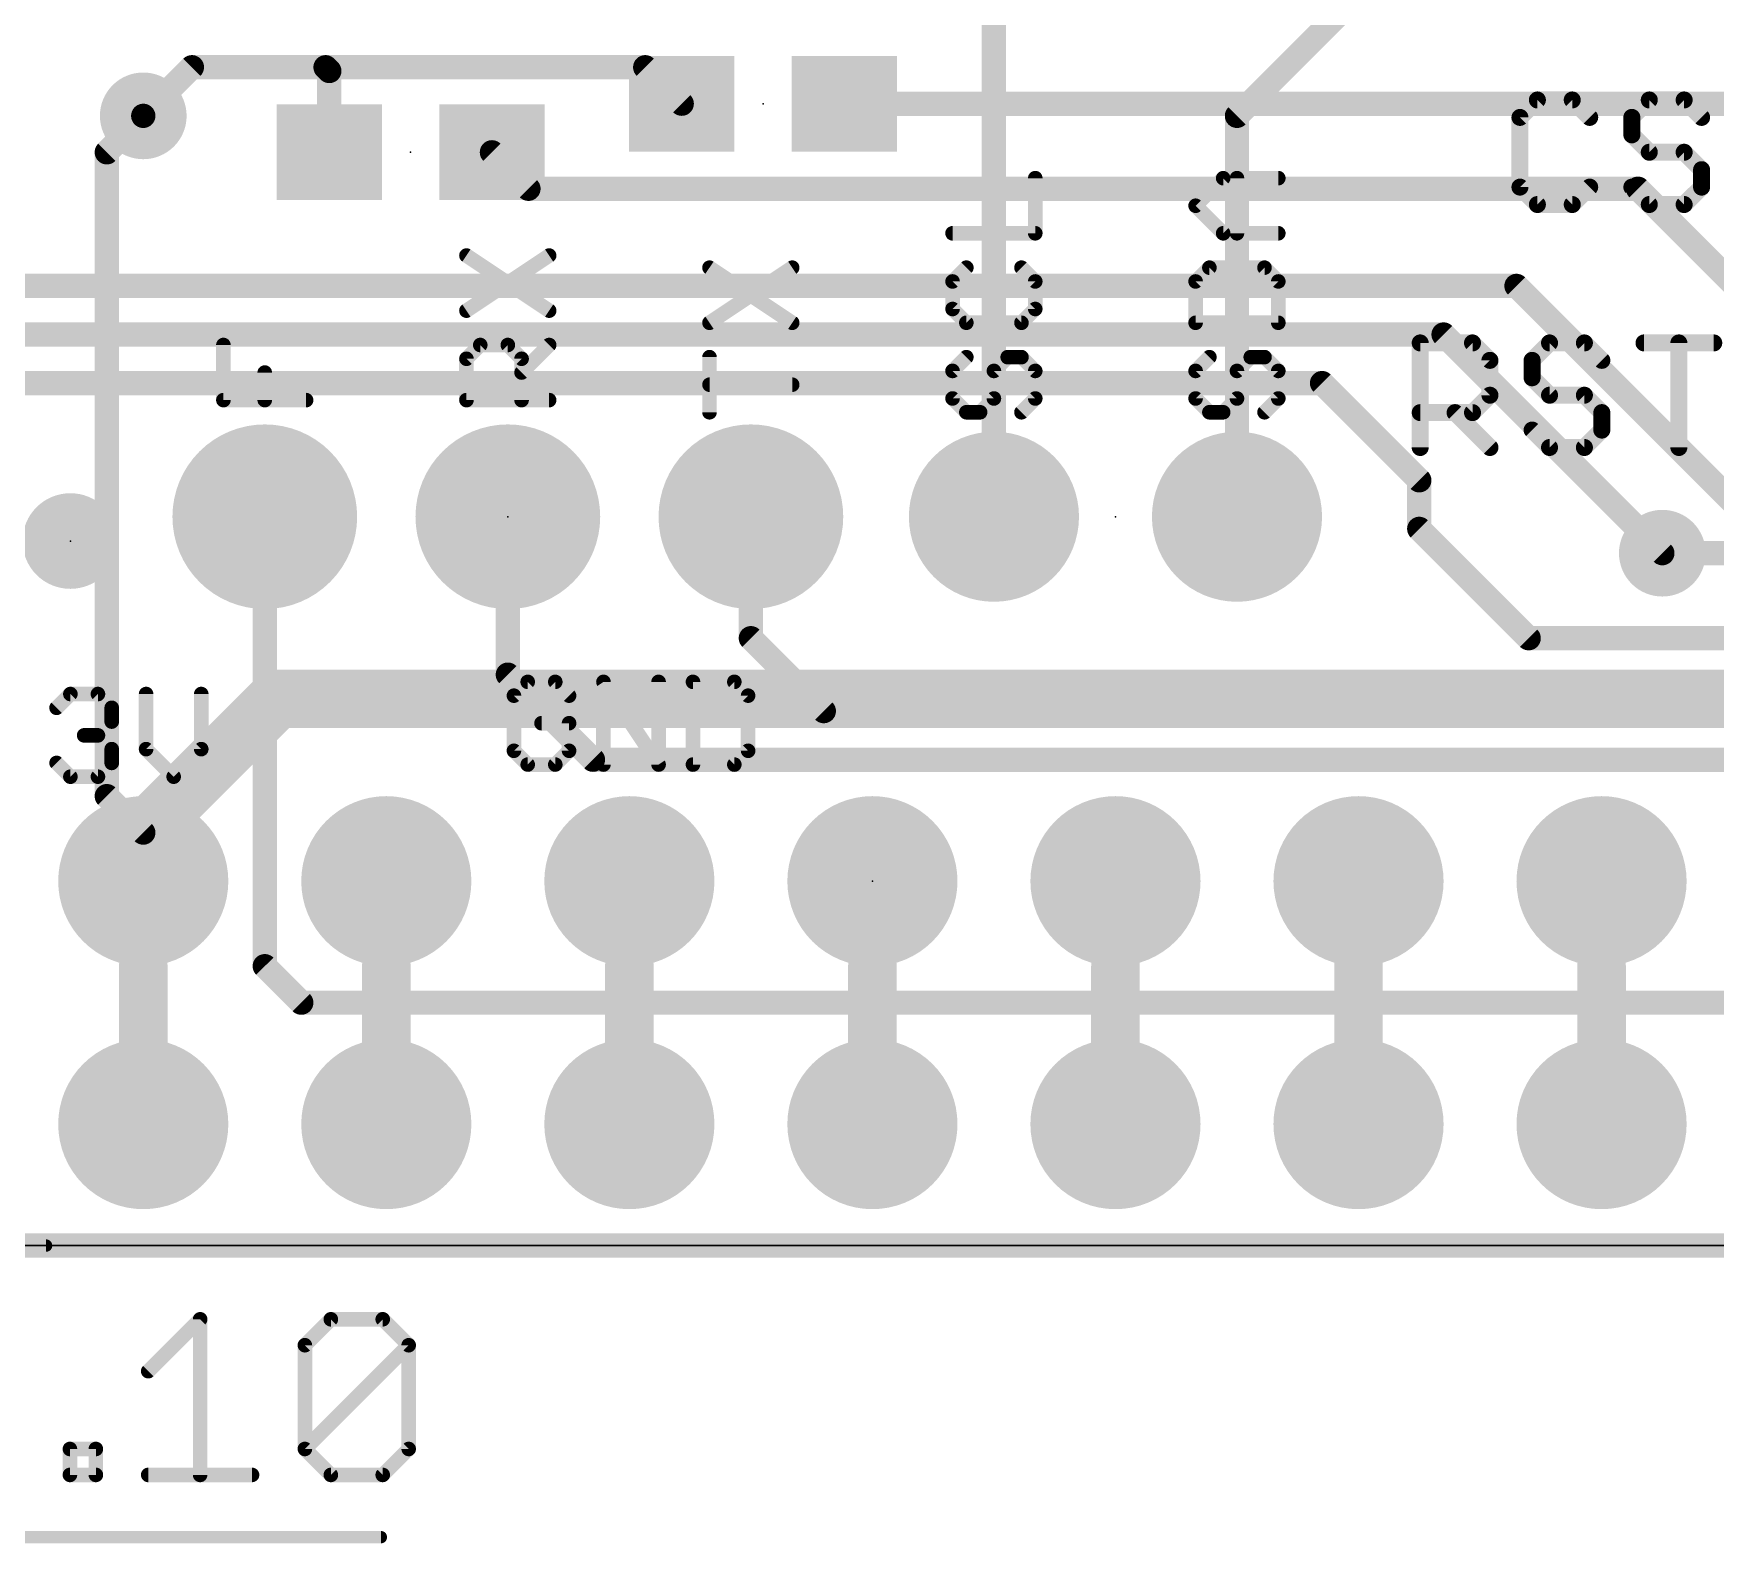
# Model space of a CAD drawing. Extents: x -6.9 to 58.9, y -5.3 to 29.
# Drawn here: x 7.74 to 25.32, y -3.11 to 12.67 of the extents above; entities that cross this region are included whole.
import ezdxf

# ---------------------------------------------------------------- set-up
doc = ezdxf.new("R2010")
doc.units = 0
for name, color, linetype in [('1', 12, 'CONTINUOUS'), ('16', 132, 'CONTINUOUS'), ('17', 110, 'CONTINUOUS'), ('18', 110, 'CONTINUOUS'), ('20', 53, 'CONTINUOUS'), ('21', 40, 'CONTINUOUS'), ('23', 40, 'CONTINUOUS'), ('47', 253, 'CONTINUOUS')]:
    doc.layers.add(name, color=color, linetype=linetype)

# ---------------------------------------------------------------- blocks, each defined once
blk = doc.blocks.new('PIE')
at = {"const_width": 0.5}
blk.add_lwpolyline([(0, -0.25, 1), (0, 0.25, 1), (0, -0.25)], format="xyb", dxfattribs=at)
blk = doc.blocks.new('ROUNDP')
at = {"const_width": 0.5}
blk.add_lwpolyline([(0, -0.25, 1), (0, 0.25, 1), (0, -0.25)], format="xyb", dxfattribs=at)
blk = doc.blocks.new('RECT')
blk.add_solid([(-0.5, -0.5), (0.5, -0.5), (-0.5, 0.5), (0.5, 0.5)])
blk = doc.blocks.new('ROUNDV')
at = {"const_width": 0.5}
blk.add_lwpolyline([(0, -0.25, 1), (0, 0.25, 1), (0, -0.25)], format="xyb", dxfattribs=at)

msp = doc.modelspace()

# ---------------------------------------------------------------- linework, layer by layer
at = {"layer": '1'}
for points, const_width in [([(9.398, 12.319), (8.89, 11.811)], 0.254), ([(10.795, 12.319), (9.398, 12.319)], 0.254), ([(14.136, 12.319), (10.795, 12.319)], 0.254), ([(10.834, 12.28), (10.795, 12.319)], 0.254), ([(10.834, 11.43), (10.834, 12.28)], 0.254), ([(14.517, 11.938), (14.136, 12.319)], 0.254), ([(16.217, 11.938), (26.162, 11.938)], 0.254), ([(12.534, 11.43), (12.915, 11.049)], 0.254), ([(12.915, 11.049), (24.511, 11.049)], 0.254), ([(24.511, 11.049), (26.67, 8.89)], 0.254), ([(6.096, 10.033), (23.241, 10.033)], 0.254), ([(23.241, 10.033), (25.781, 7.493)], 0.254), ([(6.858, 9.525), (22.479, 9.525)], 0.254), ([(22.479, 9.525), (24.765, 7.239)], 0.254), ([(7.366, 9.017), (21.209, 9.017)], 0.254), ([(21.209, 9.017), (22.225, 8.001)], 0.254), ([(22.225, 8.001), (22.225, 7.493)], 0.254), ([(10.16, 7.62), (10.16, 2.921)], 0.254), ([(12.7, 7.62), (12.7, 5.969)], 0.254), ([(15.24, 7.62), (15.24, 6.35)], 0.254), ([(22.225, 7.493), (23.368, 6.35)], 0.254), ([(15.24, 6.35), (16.002, 5.588)], 0.254), ([(23.368, 6.35), (29.031, 6.35)], 0.254), ([(12.7, 5.969), (13.589, 5.08)], 0.254), ([(16.002, 5.588), (38.227, 5.588)], 0.254), ([(13.589, 5.08), (27.305, 5.08)], 0.254), ([(8.89, 1.27), (8.89, 3.81)], 0.3048), ([(10.16, 2.921), (10.541, 2.54)], 0.254), ([(10.541, 2.54), (27.94, 2.54)], 0.254), ([(0, 0), (50.8, 0)], 0.254)]:
    msp.add_lwpolyline(points, dxfattribs=dict(at, const_width=const_width))
for points, const_width in [([(9.398, 12.3825, 1), (9.398, 12.2555)], 0.127), ([(9.4429, 12.2741, 1), (9.3531, 12.3639)], 0.127), ([(10.795, 12.3825, 1), (10.795, 12.2555)], 0.127), ([(10.8399, 12.3639, 1), (10.7501, 12.2741)], 0.127), ([(10.8975, 12.28, 1), (10.7705, 12.28)], 0.127), ([(10.7891, 12.2351, 1), (10.8789, 12.3249)], 0.127), ([(10.795, 12.2555, 1), (10.795, 12.3825)], 0.127), ([(14.1809, 12.3639, 1), (14.0911, 12.2741)], 0.127), ([(14.136, 12.2555, 1), (14.136, 12.3825)], 0.127), ([(14.4721, 11.8931, 1), (14.5619, 11.9829)], 0.127), ([(16.217, 12.0015, 1), (16.217, 11.8745)], 0.127), ([(8.8451, 11.8559, 1), (8.9349, 11.7661)], 0.127), ([(10.7705, 11.43, 1), (10.8975, 11.43)], 0.127), ([(12.5789, 11.4749, 1), (12.4891, 11.3851)], 0.127), ([(12.915, 11.1125, 1), (12.915, 10.9855)], 0.127), ([(12.8701, 11.0041, 1), (12.9599, 11.0939)], 0.127), ([(24.5559, 11.0939, 1), (24.4661, 11.0041)], 0.127), ([(24.511, 10.9855, 1), (24.511, 11.1125)], 0.127), ([(23.2859, 10.0779, 1), (23.1961, 9.9881)], 0.127), ([(23.241, 9.9695, 1), (23.241, 10.0965)], 0.127), ([(22.5239, 9.5699, 1), (22.4341, 9.4801)], 0.127), ([(22.479, 9.4615, 1), (22.479, 9.5885)], 0.127), ([(21.2539, 9.0619, 1), (21.1641, 8.9721)], 0.127), ([(21.209, 8.9535, 1), (21.209, 9.0805)], 0.127), ([(22.2885, 8.001, 1), (22.1615, 8.001)], 0.127), ([(22.1801, 7.9561, 1), (22.2699, 8.0459)], 0.127), ([(10.2235, 7.62, 1), (10.0965, 7.62)], 0.127), ([(12.7635, 7.62, 1), (12.6365, 7.62)], 0.127), ([(15.3035, 7.62, 1), (15.1765, 7.62)], 0.127), ([(22.2699, 7.5379, 1), (22.1801, 7.4481)], 0.127), ([(22.1615, 7.493, 1), (22.2885, 7.493)], 0.127), ([(24.7201, 7.1941, 1), (24.8099, 7.2839)], 0.127), ([(15.2849, 6.3949, 1), (15.1951, 6.3051)], 0.127), ([(15.1765, 6.35, 1), (15.3035, 6.35)], 0.127), ([(23.368, 6.4135, 1), (23.368, 6.2865)], 0.127), ([(23.3231, 6.3051, 1), (23.4129, 6.3949)], 0.127), ([(12.7449, 6.0139, 1), (12.6551, 5.9241)], 0.127), ([(12.6365, 5.969, 1), (12.7635, 5.969)], 0.127), ([(16.002, 5.6515, 1), (16.002, 5.5245)], 0.127), ([(15.9571, 5.5431, 1), (16.0469, 5.6329)], 0.127), ([(13.589, 5.1435, 1), (13.589, 5.0165)], 0.127), ([(13.5441, 5.0351, 1), (13.6339, 5.1249)], 0.127), ([(8.9662, 3.81, 1), (8.8138, 3.81)], 0.1524), ([(10.2049, 2.9659, 1), (10.1151, 2.8761)], 0.127), ([(10.0965, 2.921, 1), (10.2235, 2.921)], 0.127), ([(10.541, 2.6035, 1), (10.541, 2.4765)], 0.127), ([(10.4961, 2.4951, 1), (10.5859, 2.5849)], 0.127), ([(8.8138, 1.27, 1), (8.9662, 1.27)], 0.1524)]:
    msp.add_lwpolyline(points, format="xyb", dxfattribs=dict(at, const_width=const_width))
at = {"layer": '16'}
for points, const_width in [([(20.32, 11.811), (23.876, 15.367)], 0.254), ([(17.78, 7.62), (17.78, 13.335)], 0.254), ([(8.89, 11.811), (8.509, 11.43)], 0.254), ([(20.32, 7.62), (20.32, 11.811)], 0.254), ([(8.509, 11.43), (8.509, 4.699)], 0.254), ([(24.765, 7.239), (29.21, 7.239)], 0.254), ([(8.89, 4.318), (10.287, 5.715)], 0.6096), ([(10.287, 5.715), (29.21, 5.715)], 0.6096), ([(8.509, 4.699), (8.89, 4.318)], 0.254), ([(8.89, 3.81), (8.89, 4.318)], 0.6096), ([(11.43, 3.81), (11.43, 1.27)], 0.3048), ([(16.51, 3.81), (16.51, 1.27)], 0.3048), ([(19.05, 1.27), (19.05, 3.81)], 0.3048), ([(21.59, 1.27), (21.59, 3.81)], 0.3048), ([(24.13, 1.27), (24.13, 3.81)], 0.3048), ([(0, 0), (50.8, 0)], 0.254)]:
    msp.add_lwpolyline(points, dxfattribs=dict(at, const_width=const_width))
for points, const_width in [([(8.9349, 11.7661, 1), (8.8451, 11.8559)], 0.127), ([(20.3835, 11.811, 1), (20.2565, 11.811)], 0.127), ([(20.2751, 11.8559, 1), (20.3649, 11.7661)], 0.127), ([(8.5725, 11.43, 1), (8.4455, 11.43)], 0.127), ([(8.4641, 11.4749, 1), (8.5539, 11.3851)], 0.127), ([(17.7165, 7.62, 1), (17.8435, 7.62)], 0.127), ([(20.2565, 7.62, 1), (20.3835, 7.62)], 0.127), ([(24.765, 7.3025, 1), (24.765, 7.1755)], 0.127), ([(10.287, 5.8674, 1), (10.287, 5.5626)], 0.3048), ([(10.3948, 5.6072, 1), (10.1792, 5.8228)], 0.3048), ([(8.5539, 4.7439, 1), (8.4641, 4.6541)], 0.127), ([(8.4455, 4.699, 1), (8.5725, 4.699)], 0.127), ([(8.7822, 4.4258, 1), (8.9978, 4.2102)], 0.3048), ([(9.0424, 4.318, 1), (8.7376, 4.318)], 0.3048), ([(8.8451, 4.2731, 1), (8.9349, 4.3629)], 0.127), ([(8.7376, 3.81, 1), (9.0424, 3.81)], 0.3048), ([(11.5062, 3.81, 1), (11.3538, 3.81)], 0.1524), ([(16.5862, 3.81, 1), (16.4338, 3.81)], 0.1524), ([(19.1262, 3.81, 1), (18.9738, 3.81)], 0.1524), ([(21.6662, 3.81, 1), (21.5138, 3.81)], 0.1524), ([(24.2062, 3.81, 1), (24.0538, 3.81)], 0.1524), ([(11.3538, 1.27, 1), (11.5062, 1.27)], 0.1524), ([(16.4338, 1.27, 1), (16.5862, 1.27)], 0.1524), ([(18.9738, 1.27, 1), (19.1262, 1.27)], 0.1524), ([(21.5138, 1.27, 1), (21.6662, 1.27)], 0.1524), ([(24.0538, 1.27, 1), (24.2062, 1.27)], 0.1524)]:
    msp.add_lwpolyline(points, format="xyb", dxfattribs=dict(at, const_width=const_width))
at = {"layer": '20'}
msp.add_line((49.53, 0), (2.54, 0), dxfattribs=at)
at = {"layer": '21'}
msp.add_line((2.54, 0), (48.26, 0), dxfattribs=at)
for points, const_width in [([(23.4593, 11.977), (23.2771, 11.7948)], 0.1778), ([(23.8237, 11.977), (23.4593, 11.977)], 0.1778), ([(24.0059, 11.7948), (23.8237, 11.977)], 0.1778), ([(24.6287, 11.977), (24.4465, 11.7948)], 0.1778), ([(24.9931, 11.977), (24.6287, 11.977)], 0.1778), ([(25.1753, 11.7948), (24.9931, 11.977)], 0.1778), ([(23.2771, 11.7948), (23.2771, 11.0661)], 0.1778), ([(24.4465, 11.7948), (24.4465, 11.6127)], 0.1778), ([(24.4465, 11.6127), (24.6287, 11.4305)], 0.1778), ([(24.6287, 11.4305), (24.9931, 11.4305)], 0.1778), ([(24.9931, 11.4305), (25.1753, 11.2483)], 0.1778), ([(25.1753, 11.2483), (25.1753, 11.0661)], 0.1778), ([(18.2118, 10.5832), (18.2118, 11.1595)], 0.1524), ([(19.8875, 10.8714), (20.1756, 11.1595)], 0.1524), ([(20.1756, 11.1595), (20.7518, 11.1595)], 0.1524), ([(20.3196, 10.5832), (20.3196, 11.1595)], 0.1524), ([(23.2771, 11.0661), (23.4593, 10.8839)], 0.1778), ([(23.8237, 10.8839), (24.0059, 11.0661)], 0.1778), ([(24.6287, 10.8839), (24.4465, 11.0661)], 0.1778), ([(25.1753, 11.0661), (24.9931, 10.8839)], 0.1778), ([(20.1756, 10.5832), (19.8875, 10.8714)], 0.1524), ([(23.4593, 10.8839), (23.8237, 10.8839)], 0.1778), ([(24.9931, 10.8839), (24.6287, 10.8839)], 0.1778), ([(17.3475, 10.5832), (18.2118, 10.5832)], 0.1524), ([(20.7518, 10.5832), (20.1756, 10.5832)], 0.1524), ([(12.2675, 9.7747), (13.1318, 10.3509)], 0.1524), ([(12.2675, 10.3509), (13.1318, 9.7747)], 0.1524), ([(14.8075, 9.6477), (15.6718, 10.2239)], 0.1524), ([(14.8075, 10.2239), (15.6718, 9.6477)], 0.1524), ([(17.4915, 10.2239), (17.3475, 10.0799)], 0.1524), ([(18.2118, 10.0799), (18.0677, 10.2239)], 0.1524), ([(20.0315, 10.2239), (19.8875, 10.0799)], 0.1524), ([(20.6077, 10.2239), (20.0315, 10.2239)], 0.1524), ([(20.7518, 10.0799), (20.6077, 10.2239)], 0.1524), ([(17.3475, 10.0799), (17.3475, 9.7918)], 0.1524), ([(18.2118, 9.7918), (18.2118, 10.0799)], 0.1524), ([(19.8875, 10.0799), (19.8875, 9.6477)], 0.1524), ([(20.7518, 9.6477), (20.7518, 10.0799)], 0.1524), ([(17.3475, 9.7918), (17.4915, 9.6477)], 0.1524), ([(18.0677, 9.6477), (18.2118, 9.7918)], 0.1524), ([(17.4915, 9.6477), (18.0677, 9.6477)], 0.1524), ([(19.8875, 9.6477), (20.7518, 9.6477)], 0.1524), ([(9.7275, 8.8392), (9.7275, 9.4154)], 0.1524), ([(12.2675, 9.2714), (12.4115, 9.4154)], 0.1524), ([(12.4115, 9.4154), (12.6996, 9.4154)], 0.1524), ([(12.6996, 9.4154), (12.8437, 9.2714)], 0.1524), ([(12.8437, 9.1273), (13.1318, 9.4154)], 0.1524), ([(22.2347, 8.3439), (22.2347, 9.437)], 0.1778), ([(22.2347, 9.437), (22.7813, 9.437)], 0.1778), ([(22.7813, 9.437), (22.9635, 9.2548)], 0.1778), ([(23.5863, 9.437), (23.4041, 9.2548)], 0.1778), ([(23.9507, 9.437), (23.5863, 9.437)], 0.1778), ([(24.1329, 9.2548), (23.9507, 9.437)], 0.1778), ([(24.5735, 9.437), (25.3023, 9.437)], 0.1778), ([(24.9379, 8.3439), (24.9379, 9.437)], 0.1778), ([(12.2675, 8.8392), (12.2675, 9.2714)], 0.1524), ([(12.8437, 9.2714), (12.8437, 8.8392)], 0.1524), ([(14.8075, 8.7122), (14.8075, 9.2884)], 0.1524), ([(17.4915, 9.2884), (17.3475, 9.1444)], 0.1524), ([(17.7796, 9.1444), (17.9237, 9.2884)], 0.1524), ([(17.9237, 9.2884), (18.0677, 9.2884)], 0.1524), ([(18.0677, 9.2884), (18.2118, 9.1444)], 0.1524), ([(20.0315, 9.2884), (19.8875, 9.1444)], 0.1524), ([(20.3196, 9.1444), (20.4637, 9.2884)], 0.1524), ([(20.4637, 9.2884), (20.6077, 9.2884)], 0.1524), ([(20.6077, 9.2884), (20.7518, 9.1444)], 0.1524), ([(22.9635, 9.2548), (22.9635, 8.8905)], 0.1778), ([(23.4041, 9.2548), (23.4041, 9.0727)], 0.1778), ([(10.1596, 8.8392), (10.1596, 9.1273)], 0.1524), ([(17.3475, 9.1444), (17.3475, 8.8563)], 0.1524), ([(17.7796, 8.8563), (17.7796, 9.1444)], 0.1524), ([(18.2118, 9.1444), (18.2118, 8.8563)], 0.1524), ([(19.8875, 9.1444), (19.8875, 8.8563)], 0.1524), ([(20.3196, 8.8563), (20.3196, 9.1444)], 0.1524), ([(20.7518, 9.1444), (20.7518, 8.8563)], 0.1524), ([(23.4041, 9.0727), (23.5863, 8.8905)], 0.1778), ([(15.6718, 9.0003), (14.8075, 9.0003)], 0.1524), ([(22.9635, 8.8905), (22.7813, 8.7083)], 0.1778), ([(23.5863, 8.8905), (23.9507, 8.8905)], 0.1778), ([(23.9507, 8.8905), (24.1329, 8.7083)], 0.1778), ([(10.5918, 8.8392), (9.7275, 8.8392)], 0.1524), ([(13.1318, 8.8392), (12.2675, 8.8392)], 0.1524), ([(17.3475, 8.8563), (17.4915, 8.7122)], 0.1524), ([(17.4915, 8.7122), (17.6356, 8.7122)], 0.1524), ([(17.6356, 8.7122), (17.7796, 8.8563)], 0.1524), ([(18.2118, 8.8563), (18.0677, 8.7122)], 0.1524), ([(19.8875, 8.8563), (20.0315, 8.7122)], 0.1524), ([(20.0315, 8.7122), (20.1756, 8.7122)], 0.1524), ([(20.1756, 8.7122), (20.3196, 8.8563)], 0.1524), ([(20.7518, 8.8563), (20.6077, 8.7122)], 0.1524), ([(22.7813, 8.7083), (22.2347, 8.7083)], 0.1778), ([(22.5991, 8.7083), (22.9635, 8.3439)], 0.1778), ([(24.1329, 8.7083), (24.1329, 8.5261)], 0.1778), ([(23.5863, 8.3439), (23.4041, 8.5261)], 0.1778), ([(24.1329, 8.5261), (23.9507, 8.3439)], 0.1778), ([(23.9507, 8.3439), (23.5863, 8.3439)], 0.1778), ([(7.9842, 5.6225), (8.1282, 5.7665)], 0.1524), ([(8.1282, 5.7665), (8.4163, 5.7665)], 0.1524), ([(8.4163, 5.7665), (8.5604, 5.6225)], 0.1524), ([(8.9197, 5.7665), (8.9197, 5.1903)], 0.1524), ([(9.4959, 5.1903), (9.4959, 5.7665)], 0.1524), ([(12.9077, 5.8935), (12.7636, 5.7495)], 0.1524), ([(12.7636, 5.7495), (12.7636, 5.1733)], 0.1524), ([(13.1958, 5.8935), (12.9077, 5.8935)], 0.1524), ([(13.3399, 5.7495), (13.1958, 5.8935)], 0.1524), ([(13.6992, 5.0292), (13.6992, 5.8935)], 0.1524), ([(13.6992, 5.8935), (14.2754, 5.0292)], 0.1524), ([(14.2754, 5.0292), (14.2754, 5.8935)], 0.1524), ([(14.6347, 5.8935), (14.6347, 5.0292)], 0.1524), ([(15.0669, 5.8935), (14.6347, 5.8935)], 0.1524), ([(15.2109, 5.7495), (15.0669, 5.8935)], 0.1524), ([(15.2109, 5.1733), (15.2109, 5.7495)], 0.1524), ([(8.5604, 5.6225), (8.5604, 5.4784)], 0.1524), ([(8.5604, 5.4784), (8.4163, 5.3344)], 0.1524), ([(13.3399, 5.4614), (13.0518, 5.4614)], 0.1524), ([(13.3399, 5.1733), (13.3399, 5.4614)], 0.1524), ([(8.4163, 5.3344), (8.2723, 5.3344)], 0.1524), ([(8.4163, 5.3344), (8.5604, 5.1903)], 0.1524), ([(8.1282, 4.9022), (7.9842, 5.0463)], 0.1524), ([(8.5604, 5.0463), (8.4163, 4.9022)], 0.1524), ([(8.5604, 5.1903), (8.5604, 5.0463)], 0.1524), ([(8.9197, 5.1903), (9.2078, 4.9022)], 0.1524), ([(9.2078, 4.9022), (9.4959, 5.1903)], 0.1524), ([(12.7636, 5.1733), (12.9077, 5.0292)], 0.1524), ([(12.9077, 5.0292), (13.1958, 5.0292)], 0.1524), ([(13.1958, 5.0292), (13.3399, 5.1733)], 0.1524), ([(14.6347, 5.0292), (15.0669, 5.0292)], 0.1524), ([(15.0669, 5.0292), (15.2109, 5.1733)], 0.1524), ([(8.4163, 4.9022), (8.1282, 4.9022)], 0.1524), ([(8.89, 2.032), (8.89, 2.921)], 0.508), ([(11.43, 2.032), (11.43, 2.921)], 0.508), ([(13.97, 2.032), (13.97, 2.921)], 0.508), ([(16.51, 2.032), (16.51, 2.921)], 0.508), ([(19.05, 2.032), (19.05, 2.921)], 0.508), ([(21.59, 2.032), (21.59, 2.921)], 0.508), ([(24.13, 2.032), (24.13, 2.921)], 0.508)]:
    msp.add_lwpolyline(points, dxfattribs=dict(at, const_width=const_width))
for points, const_width in [([(23.4593, 12.0215, 1), (23.4593, 11.9326)], 0.0889), ([(23.4907, 11.9456, 1), (23.4279, 12.0085)], 0.0889), ([(23.8551, 12.0085, 1), (23.7922, 11.9456)], 0.0889), ([(23.8237, 11.9326, 1), (23.8237, 12.0215)], 0.0889), ([(24.6287, 12.0215, 1), (24.6287, 11.9326)], 0.0889), ([(24.6601, 11.9456, 1), (24.5973, 12.0085)], 0.0889), ([(25.0245, 12.0085, 1), (24.9616, 11.9456)], 0.0889), ([(24.9931, 11.9326, 1), (24.9931, 12.0215)], 0.0889), ([(23.2457, 11.8263, 1), (23.3085, 11.7634)], 0.0889), ([(23.3216, 11.7948, 1), (23.2327, 11.7948)], 0.0889), ([(23.9744, 11.7634, 1), (24.0373, 11.8263)], 0.0889), ([(24.491, 11.7948, 1), (24.402, 11.7948)], 0.0889), ([(24.4151, 11.8263, 1), (24.4779, 11.7634)], 0.0889), ([(25.1438, 11.7634, 1), (25.2067, 11.8263)], 0.0889), ([(24.402, 11.6127, 1), (24.491, 11.6127)], 0.0889), ([(24.4779, 11.6441, 1), (24.4151, 11.5812)], 0.0889), ([(24.6287, 11.4749, 1), (24.6287, 11.386)], 0.0889), ([(24.5973, 11.399, 1), (24.6601, 11.4619)], 0.0889), ([(25.0245, 11.4619, 1), (24.9616, 11.399)], 0.0889), ([(24.9931, 11.386, 1), (24.9931, 11.4749)], 0.0889), ([(25.2197, 11.2483, 1), (25.1308, 11.2483)], 0.0889), ([(25.1438, 11.2168, 1), (25.2067, 11.2797)], 0.0889), ([(18.2499, 11.1595, 1), (18.1737, 11.1595)], 0.0762), ([(20.1756, 11.1976, 1), (20.1756, 11.1214)], 0.0762), ([(20.2025, 11.1325, 1), (20.1486, 11.1864)], 0.0762), ([(20.3577, 11.1595, 1), (20.2815, 11.1595)], 0.0762), ([(20.7518, 11.1214, 1), (20.7518, 11.1976)], 0.0762), ([(23.3085, 11.0975, 1), (23.2457, 11.0347)], 0.0889), ([(23.2327, 11.0661, 1), (23.3216, 11.0661)], 0.0889), ([(24.0373, 11.0347, 1), (23.9744, 11.0975)], 0.0889), ([(24.4779, 11.0975, 1), (24.4151, 11.0347)], 0.0889), ([(25.1308, 11.0661, 1), (25.2197, 11.0661)], 0.0889), ([(25.2067, 11.0347, 1), (25.1438, 11.0975)], 0.0889), ([(19.9144, 10.8983, 1), (19.8605, 10.8444)], 0.0762), ([(19.8605, 10.8983, 1), (19.9144, 10.8444)], 0.0762), ([(23.4593, 10.9284, 1), (23.4593, 10.8395)], 0.0889), ([(23.4279, 10.8525, 1), (23.4907, 10.9153)], 0.0889), ([(23.7922, 10.9153, 1), (23.8551, 10.8525)], 0.0889), ([(23.8237, 10.8395, 1), (23.8237, 10.9284)], 0.0889), ([(24.6287, 10.9284, 1), (24.6287, 10.8395)], 0.0889), ([(24.5973, 10.8525, 1), (24.6601, 10.9153)], 0.0889), ([(24.9616, 10.9153, 1), (25.0245, 10.8525)], 0.0889), ([(24.9931, 10.8395, 1), (24.9931, 10.9284)], 0.0889), ([(17.3475, 10.6213, 1), (17.3475, 10.5451)], 0.0762), ([(18.1737, 10.5832, 1), (18.2499, 10.5832)], 0.0762), ([(18.2118, 10.5451, 1), (18.2118, 10.6213)], 0.0762), ([(20.1756, 10.6213, 1), (20.1756, 10.5451)], 0.0762), ([(20.1486, 10.5563, 1), (20.2025, 10.6102)], 0.0762), ([(20.2815, 10.5832, 1), (20.3577, 10.5832)], 0.0762), ([(20.7518, 10.5451, 1), (20.7518, 10.6213)], 0.0762), ([(12.2886, 10.3826, 1), (12.2463, 10.3192)], 0.0762), ([(13.1529, 10.3192, 1), (13.1107, 10.3826)], 0.0762), ([(14.8286, 10.2556, 1), (14.7863, 10.1922)], 0.0762), ([(15.6929, 10.1922, 1), (15.6507, 10.2556)], 0.0762), ([(17.5185, 10.197, 1), (17.4646, 10.2509)], 0.0762), ([(18.0947, 10.2509, 1), (18.0408, 10.197)], 0.0762), ([(20.0315, 10.262, 1), (20.0315, 10.1858)], 0.0762), ([(20.0585, 10.197, 1), (20.0046, 10.2509)], 0.0762), ([(20.6347, 10.2509, 1), (20.5808, 10.197)], 0.0762), ([(20.6077, 10.1858, 1), (20.6077, 10.262)], 0.0762), ([(17.3205, 10.1068, 1), (17.3744, 10.0529)], 0.0762), ([(17.3856, 10.0799, 1), (17.3094, 10.0799)], 0.0762), ([(18.2499, 10.0799, 1), (18.1737, 10.0799)], 0.0762), ([(18.1849, 10.0529, 1), (18.2387, 10.1068)], 0.0762), ([(19.8605, 10.1068, 1), (19.9144, 10.0529)], 0.0762), ([(19.9256, 10.0799, 1), (19.8494, 10.0799)], 0.0762), ([(20.7899, 10.0799, 1), (20.7137, 10.0799)], 0.0762), ([(20.7249, 10.0529, 1), (20.7787, 10.1068)], 0.0762), ([(12.2463, 9.8064, 1), (12.2886, 9.743)], 0.0762), ([(13.1107, 9.743, 1), (13.1529, 9.8064)], 0.0762), ([(17.3744, 9.8187, 1), (17.3205, 9.7648)], 0.0762), ([(18.2387, 9.7648, 1), (18.1849, 9.8187)], 0.0762), ([(14.7863, 9.6794, 1), (14.8286, 9.616)], 0.0762), ([(15.6507, 9.616, 1), (15.6929, 9.6794)], 0.0762), ([(17.3094, 9.7918, 1), (17.3856, 9.7918)], 0.0762), ([(17.4915, 9.6858, 1), (17.4915, 9.6096)], 0.0762), ([(17.4646, 9.6208, 1), (17.5185, 9.6747)], 0.0762), ([(18.0408, 9.6747, 1), (18.0947, 9.6208)], 0.0762), ([(18.0677, 9.6096, 1), (18.0677, 9.6858)], 0.0762), ([(18.1737, 9.7918, 1), (18.2499, 9.7918)], 0.0762), ([(19.8875, 9.6858, 1), (19.8875, 9.6096)], 0.0762), ([(19.8494, 9.6477, 1), (19.9256, 9.6477)], 0.0762), ([(20.7137, 9.6477, 1), (20.7899, 9.6477)], 0.0762), ([(20.7518, 9.6096, 1), (20.7518, 9.6858)], 0.0762), ([(9.7656, 9.4154, 1), (9.6894, 9.4154)], 0.0762), ([(12.4115, 9.4535, 1), (12.4115, 9.3773)], 0.0762), ([(12.4385, 9.3885, 1), (12.3846, 9.4424)], 0.0762), ([(12.7266, 9.4424, 1), (12.6727, 9.3885)], 0.0762), ([(12.6996, 9.3773, 1), (12.6996, 9.4535)], 0.0762), ([(13.1587, 9.3885, 1), (13.1049, 9.4424)], 0.0762), ([(22.2792, 9.437, 1), (22.1903, 9.437)], 0.0889), ([(22.2347, 9.4815, 1), (22.2347, 9.3926)], 0.0889), ([(22.8127, 9.4685, 1), (22.7498, 9.4056)], 0.0889), ([(22.7813, 9.3926, 1), (22.7813, 9.4815)], 0.0889), ([(23.5863, 9.4815, 1), (23.5863, 9.3926)], 0.0889), ([(23.6177, 9.4056, 1), (23.5549, 9.4685)], 0.0889), ([(23.9821, 9.4685, 1), (23.9192, 9.4056)], 0.0889), ([(23.9507, 9.3926, 1), (23.9507, 9.4815)], 0.0889), ([(24.5735, 9.4815, 1), (24.5735, 9.3926)], 0.0889), ([(24.9823, 9.437, 1), (24.8934, 9.437)], 0.0889), ([(25.3023, 9.3926, 1), (25.3023, 9.4815)], 0.0889), ([(12.2405, 9.2983, 1), (12.2944, 9.2444)], 0.0762), ([(12.3056, 9.2714, 1), (12.2294, 9.2714)], 0.0762), ([(12.8818, 9.2714, 1), (12.8056, 9.2714)], 0.0762), ([(12.8167, 9.2444, 1), (12.8706, 9.2983)], 0.0762), ([(14.8456, 9.2884, 1), (14.7694, 9.2884)], 0.0762), ([(17.5185, 9.2615, 1), (17.4646, 9.3154)], 0.0762), ([(17.9237, 9.3265, 1), (17.9237, 9.2503)], 0.0762), ([(17.9506, 9.2615, 1), (17.8967, 9.3154)], 0.0762), ([(18.0947, 9.3154, 1), (18.0408, 9.2615)], 0.0762), ([(18.0677, 9.2503, 1), (18.0677, 9.3265)], 0.0762), ([(20.0585, 9.2615, 1), (20.0046, 9.3154)], 0.0762), ([(20.4637, 9.3265, 1), (20.4637, 9.2503)], 0.0762), ([(20.4906, 9.2615, 1), (20.4367, 9.3154)], 0.0762), ([(20.6347, 9.3154, 1), (20.5808, 9.2615)], 0.0762), ([(20.6077, 9.2503, 1), (20.6077, 9.3265)], 0.0762), ([(23.0079, 9.2548, 1), (22.919, 9.2548)], 0.0889), ([(22.932, 9.2234, 1), (22.9949, 9.2863)], 0.0889), ([(23.4486, 9.2548, 1), (23.3596, 9.2548)], 0.0889), ([(23.3727, 9.2863, 1), (23.4355, 9.2234)], 0.0889), ([(24.1014, 9.2234, 1), (24.1643, 9.2863)], 0.0889), ([(10.1977, 9.1273, 1), (10.1215, 9.1273)], 0.0762), ([(12.8167, 9.1543, 1), (12.8706, 9.1004)], 0.0762), ([(17.3205, 9.1713, 1), (17.3744, 9.1174)], 0.0762), ([(17.3856, 9.1444, 1), (17.3094, 9.1444)], 0.0762), ([(17.8177, 9.1444, 1), (17.7415, 9.1444)], 0.0762), ([(17.7527, 9.1713, 1), (17.8066, 9.1174)], 0.0762), ([(18.2499, 9.1444, 1), (18.1737, 9.1444)], 0.0762), ([(18.1849, 9.1174, 1), (18.2387, 9.1713)], 0.0762), ([(19.8605, 9.1713, 1), (19.9144, 9.1174)], 0.0762), ([(19.9256, 9.1444, 1), (19.8494, 9.1444)], 0.0762), ([(20.3577, 9.1444, 1), (20.2815, 9.1444)], 0.0762), ([(20.2927, 9.1713, 1), (20.3466, 9.1174)], 0.0762), ([(20.7899, 9.1444, 1), (20.7137, 9.1444)], 0.0762), ([(20.7249, 9.1174, 1), (20.7787, 9.1713)], 0.0762), ([(23.4355, 9.1041, 1), (23.3727, 9.0412)], 0.0889), ([(14.8075, 9.0384, 1), (14.8075, 8.9622)], 0.0762), ([(15.6718, 8.9622, 1), (15.6718, 9.0384)], 0.0762), ([(22.9949, 8.859, 1), (22.932, 8.9219)], 0.0889), ([(23.3596, 9.0727, 1), (23.4486, 9.0727)], 0.0889), ([(23.5863, 8.9349, 1), (23.5863, 8.846)], 0.0889), ([(23.5549, 8.859, 1), (23.6177, 8.9219)], 0.0889), ([(23.9821, 8.9219, 1), (23.9192, 8.859)], 0.0889), ([(23.9507, 8.846, 1), (23.9507, 8.9349)], 0.0889), ([(9.7275, 8.8773, 1), (9.7275, 8.8011)], 0.0762), ([(9.6894, 8.8392, 1), (9.7656, 8.8392)], 0.0762), ([(10.1215, 8.8392, 1), (10.1977, 8.8392)], 0.0762), ([(10.5918, 8.8011, 1), (10.5918, 8.8773)], 0.0762), ([(12.2675, 8.8773, 1), (12.2675, 8.8011)], 0.0762), ([(12.2294, 8.8392, 1), (12.3056, 8.8392)], 0.0762), ([(12.8056, 8.8392, 1), (12.8818, 8.8392)], 0.0762), ([(13.1318, 8.8011, 1), (13.1318, 8.8773)], 0.0762), ([(17.3744, 8.8832, 1), (17.3205, 8.8293)], 0.0762), ([(17.3094, 8.8563, 1), (17.3856, 8.8563)], 0.0762), ([(17.4915, 8.7503, 1), (17.4915, 8.6741)], 0.0762), ([(17.6356, 8.6741, 1), (17.6356, 8.7503)], 0.0762), ([(17.7415, 8.8563, 1), (17.8177, 8.8563)], 0.0762), ([(17.8066, 8.8293, 1), (17.7527, 8.8832)], 0.0762), ([(18.1737, 8.8563, 1), (18.2499, 8.8563)], 0.0762), ([(18.2387, 8.8293, 1), (18.1849, 8.8832)], 0.0762), ([(19.9144, 8.8832, 1), (19.8605, 8.8293)], 0.0762), ([(19.8494, 8.8563, 1), (19.9256, 8.8563)], 0.0762), ([(20.0315, 8.7503, 1), (20.0315, 8.6741)], 0.0762), ([(20.1756, 8.6741, 1), (20.1756, 8.7503)], 0.0762), ([(20.2815, 8.8563, 1), (20.3577, 8.8563)], 0.0762), ([(20.3466, 8.8293, 1), (20.2927, 8.8832)], 0.0762), ([(20.7137, 8.8563, 1), (20.7899, 8.8563)], 0.0762), ([(20.7787, 8.8293, 1), (20.7249, 8.8832)], 0.0762), ([(22.2347, 8.7527, 1), (22.2347, 8.6638)], 0.0889), ([(22.6305, 8.7397, 1), (22.5676, 8.6768)], 0.0889), ([(22.7813, 8.6638, 1), (22.7813, 8.7527)], 0.0889), ([(22.919, 8.8905, 1), (23.0079, 8.8905)], 0.0889), ([(24.1773, 8.7083, 1), (24.0884, 8.7083)], 0.0889), ([(14.7694, 8.7122, 1), (14.8456, 8.7122)], 0.0762), ([(17.4646, 8.6853, 1), (17.5185, 8.7391)], 0.0762), ([(17.6086, 8.7391, 1), (17.6625, 8.6853)], 0.0762), ([(18.0408, 8.7391, 1), (18.0947, 8.6853)], 0.0762), ([(20.0046, 8.6853, 1), (20.0585, 8.7391)], 0.0762), ([(20.1486, 8.7391, 1), (20.2025, 8.6853)], 0.0762), ([(20.5808, 8.7391, 1), (20.6347, 8.6853)], 0.0762), ([(22.7498, 8.7397, 1), (22.8127, 8.6768)], 0.0889), ([(23.4355, 8.5575, 1), (23.3727, 8.4947)], 0.0889), ([(24.1014, 8.6768, 1), (24.1643, 8.7397)], 0.0889), ([(24.1643, 8.4947, 1), (24.1014, 8.5575)], 0.0889), ([(24.0884, 8.5261, 1), (24.1773, 8.5261)], 0.0889), ([(22.1903, 8.3439, 1), (22.2792, 8.3439)], 0.0889), ([(22.932, 8.3125, 1), (22.9949, 8.3753)], 0.0889), ([(23.5863, 8.3883, 1), (23.5863, 8.2995)], 0.0889), ([(23.5549, 8.3125, 1), (23.6177, 8.3753)], 0.0889), ([(23.9192, 8.3753, 1), (23.9821, 8.3125)], 0.0889), ([(23.9507, 8.2995, 1), (23.9507, 8.3883)], 0.0889), ([(24.8934, 8.3439, 1), (24.9823, 8.3439)], 0.0889), ([(8.1282, 5.8046, 1), (8.1282, 5.7284)], 0.0762), ([(8.1552, 5.7396, 1), (8.1013, 5.7935)], 0.0762), ([(8.4433, 5.7935, 1), (8.3894, 5.7396)], 0.0762), ([(8.4163, 5.7284, 1), (8.4163, 5.8046)], 0.0762), ([(8.9578, 5.7665, 1), (8.8816, 5.7665)], 0.0762), ([(9.534, 5.7665, 1), (9.4578, 5.7665)], 0.0762), ([(12.8017, 5.7495, 1), (12.7255, 5.7495)], 0.0762), ([(12.7367, 5.7764, 1), (12.7906, 5.7225)], 0.0762), ([(12.9077, 5.9316, 1), (12.9077, 5.8554)], 0.0762), ([(12.9346, 5.8666, 1), (12.8808, 5.9205)], 0.0762), ([(13.2228, 5.9205, 1), (13.1689, 5.8666)], 0.0762), ([(13.1958, 5.8554, 1), (13.1958, 5.9316)], 0.0762), ([(13.3129, 5.7225, 1), (13.3668, 5.7764)], 0.0762), ([(13.7309, 5.9147, 1), (13.6675, 5.8724)], 0.0762), ([(13.7373, 5.8935, 1), (13.6611, 5.8935)], 0.0762), ([(14.3135, 5.8935, 1), (14.2373, 5.8935)], 0.0762), ([(14.6728, 5.8935, 1), (14.5966, 5.8935)], 0.0762), ([(14.6347, 5.9316, 1), (14.6347, 5.8554)], 0.0762), ([(15.0938, 5.9205, 1), (15.0399, 5.8666)], 0.0762), ([(15.0669, 5.8554, 1), (15.0669, 5.9316)], 0.0762), ([(15.249, 5.7495, 1), (15.1728, 5.7495)], 0.0762), ([(15.184, 5.7225, 1), (15.2378, 5.7764)], 0.0762), ([(7.9572, 5.6494, 1), (8.0111, 5.5955)], 0.0762), ([(8.5985, 5.6225, 1), (8.5223, 5.6225)], 0.0762), ([(8.5334, 5.5955, 1), (8.5873, 5.6494)], 0.0762), ([(8.5223, 5.4784, 1), (8.5985, 5.4784)], 0.0762), ([(8.5873, 5.4515, 1), (8.5334, 5.5054)], 0.0762), ([(13.0518, 5.4995, 1), (13.0518, 5.4233)], 0.0762), ([(13.378, 5.4614, 1), (13.3018, 5.4614)], 0.0762), ([(13.3399, 5.4233, 1), (13.3399, 5.4995)], 0.0762), ([(8.2723, 5.3725, 1), (8.2723, 5.2963)], 0.0762), ([(8.4433, 5.3613, 1), (8.3894, 5.3074)], 0.0762), ([(8.3894, 5.3613, 1), (8.4433, 5.3074)], 0.0762), ([(8.4163, 5.2963, 1), (8.4163, 5.3725)], 0.0762), ([(8.0111, 5.0732, 1), (7.9572, 5.0193)], 0.0762), ([(8.5985, 5.1903, 1), (8.5223, 5.1903)], 0.0762), ([(8.5334, 5.1634, 1), (8.5873, 5.2173)], 0.0762), ([(8.5873, 5.0193, 1), (8.5334, 5.0732)], 0.0762), ([(8.9466, 5.2173, 1), (8.8927, 5.1634)], 0.0762), ([(8.8816, 5.1903, 1), (8.9578, 5.1903)], 0.0762), ([(9.4578, 5.1903, 1), (9.534, 5.1903)], 0.0762), ([(9.5228, 5.1634, 1), (9.469, 5.2173)], 0.0762), ([(12.7906, 5.2002, 1), (12.7367, 5.1463)], 0.0762), ([(12.7255, 5.1733, 1), (12.8017, 5.1733)], 0.0762), ([(12.9077, 5.0673, 1), (12.9077, 4.9911)], 0.0762), ([(13.1958, 4.9911, 1), (13.1958, 5.0673)], 0.0762), ([(13.3018, 5.1733, 1), (13.378, 5.1733)], 0.0762), ([(13.3668, 5.1463, 1), (13.3129, 5.2002)], 0.0762), ([(14.6347, 5.0673, 1), (14.6347, 4.9911)], 0.0762), ([(15.0669, 4.9911, 1), (15.0669, 5.0673)], 0.0762), ([(15.1728, 5.1733, 1), (15.249, 5.1733)], 0.0762), ([(15.2378, 5.1463, 1), (15.184, 5.2002)], 0.0762), ([(8.1282, 4.9403, 1), (8.1282, 4.8641)], 0.0762), ([(8.1013, 4.8753, 1), (8.1552, 4.9291)], 0.0762), ([(8.3894, 4.9291, 1), (8.4433, 4.8753)], 0.0762), ([(8.4163, 4.8641, 1), (8.4163, 4.9403)], 0.0762), ([(8.5223, 5.0463, 1), (8.5985, 5.0463)], 0.0762), ([(9.1809, 4.9291, 1), (9.2347, 4.8753)], 0.0762), ([(9.1809, 4.8753, 1), (9.2347, 4.9291)], 0.0762), ([(12.8808, 5.0023, 1), (12.9346, 5.0561)], 0.0762), ([(13.1689, 5.0561, 1), (13.2228, 5.0023)], 0.0762), ([(13.6611, 5.0292, 1), (13.7373, 5.0292)], 0.0762), ([(14.2373, 5.0292, 1), (14.3135, 5.0292)], 0.0762), ([(14.2437, 5.0081, 1), (14.3071, 5.0503)], 0.0762), ([(14.5966, 5.0292, 1), (14.6728, 5.0292)], 0.0762), ([(15.0399, 5.0561, 1), (15.0938, 5.0023)], 0.0762), ([(9.017, 2.921, 1), (8.763, 2.921)], 0.254), ([(11.557, 2.921, 1), (11.303, 2.921)], 0.254), ([(14.097, 2.921, 1), (13.843, 2.921)], 0.254), ([(16.637, 2.921, 1), (16.383, 2.921)], 0.254), ([(19.177, 2.921, 1), (18.923, 2.921)], 0.254), ([(21.717, 2.921, 1), (21.463, 2.921)], 0.254), ([(24.257, 2.921, 1), (24.003, 2.921)], 0.254), ([(8.763, 2.032, 1), (9.017, 2.032)], 0.254), ([(11.303, 2.032, 1), (11.557, 2.032)], 0.254), ([(13.843, 2.032, 1), (14.097, 2.032)], 0.254), ([(16.383, 2.032, 1), (16.637, 2.032)], 0.254), ([(18.923, 2.032, 1), (19.177, 2.032)], 0.254), ([(21.463, 2.032, 1), (21.717, 2.032)], 0.254), ([(24.003, 2.032, 1), (24.257, 2.032)], 0.254)]:
    msp.add_lwpolyline(points, format="xyb", dxfattribs=dict(at, const_width=const_width))
at = {"layer": '23'}
for p in [(15.367, 11.938), (11.684, 11.43), (12.7, 7.62), (19.05, 7.62), (8.128, 7.366), (16.51, 3.81)]:
    msp.add_point(p, dxfattribs=at)
at = {"layer": '47'}
for points, const_width in [([(7.874, 0), (-6.522, 0)], 0.13), ([(8.9419, -1.3126), (9.4843, -0.7703)], 0.1524), ([(9.4843, -0.7703), (9.4843, -2.3973)], 0.1524), ([(10.5791, -1.0415), (10.8503, -0.7703)], 0.1524), ([(10.8503, -0.7703), (11.3926, -0.7703)], 0.1524), ([(11.3926, -0.7703), (11.6638, -1.0415)], 0.1524), ([(10.5791, -2.1261), (10.5791, -1.0415)], 0.1524), ([(10.5791, -2.1261), (11.6638, -1.0415)], 0.1524), ([(11.6638, -1.0415), (11.6638, -2.1261)], 0.1524), ([(8.1234, -2.3973), (8.1234, -2.1261)], 0.1524), ([(8.1234, -2.1261), (8.3945, -2.1261)], 0.1524), ([(8.3945, -2.1261), (8.3945, -2.3973)], 0.1524), ([(10.8503, -2.3973), (10.5791, -2.1261)], 0.1524), ([(11.6638, -2.1261), (11.3926, -2.3973)], 0.1524), ([(8.3945, -2.3973), (8.1234, -2.3973)], 0.1524), ([(8.9419, -2.3973), (10.0266, -2.3973)], 0.1524), ([(11.3926, -2.3973), (10.8503, -2.3973)], 0.1524), ([(3.875, -3.048), (11.3728, -3.048)], 0.13)]:
    msp.add_lwpolyline(points, dxfattribs=dict(at, const_width=const_width))
for points, const_width in [([(7.874, -0.0325, 1), (7.874, 0.0325)], 0.065), ([(9.5224, -0.7703, 1), (9.4462, -0.7703)], 0.0762), ([(9.5112, -0.7973, 1), (9.4573, -0.7434)], 0.0762), ([(10.8503, -0.7322, 1), (10.8503, -0.8084)], 0.0762), ([(10.8772, -0.7973, 1), (10.8233, -0.7434)], 0.0762), ([(11.4195, -0.7434, 1), (11.3656, -0.7973)], 0.0762), ([(11.3926, -0.8084, 1), (11.3926, -0.7322)], 0.0762), ([(10.5521, -1.0145, 1), (10.606, -1.0684)], 0.0762), ([(10.6172, -1.0415, 1), (10.541, -1.0415)], 0.0762), ([(11.7019, -1.0415, 1), (11.6257, -1.0415)], 0.0762), ([(11.6907, -1.0684, 1), (11.6368, -1.0145)], 0.0762), ([(11.6368, -1.0684, 1), (11.6907, -1.0145)], 0.0762), ([(8.915, -1.2857, 1), (8.9689, -1.3396)], 0.0762), ([(8.1615, -2.1261, 1), (8.0853, -2.1261)], 0.0762), ([(8.1234, -2.088, 1), (8.1234, -2.1642)], 0.0762), ([(8.4326, -2.1261, 1), (8.3564, -2.1261)], 0.0762), ([(8.3945, -2.1642, 1), (8.3945, -2.088)], 0.0762), ([(10.606, -2.0992, 1), (10.5521, -2.1531)], 0.0762), ([(10.5521, -2.0992, 1), (10.606, -2.1531)], 0.0762), ([(10.541, -2.1261, 1), (10.6172, -2.1261)], 0.0762), ([(11.6257, -2.1261, 1), (11.7019, -2.1261)], 0.0762), ([(11.6907, -2.1531, 1), (11.6368, -2.0992)], 0.0762), ([(8.1234, -2.3592, 1), (8.1234, -2.4354)], 0.0762), ([(8.0853, -2.3973, 1), (8.1615, -2.3973)], 0.0762), ([(8.3564, -2.3973, 1), (8.4326, -2.3973)], 0.0762), ([(8.3945, -2.4354, 1), (8.3945, -2.3592)], 0.0762), ([(8.9419, -2.3592, 1), (8.9419, -2.4354)], 0.0762), ([(9.4462, -2.3973, 1), (9.5224, -2.3973)], 0.0762), ([(10.0266, -2.4354, 1), (10.0266, -2.3592)], 0.0762), ([(10.8503, -2.3592, 1), (10.8503, -2.4354)], 0.0762), ([(10.8233, -2.4242, 1), (10.8772, -2.3704)], 0.0762), ([(11.3656, -2.3704, 1), (11.4195, -2.4242)], 0.0762), ([(11.3926, -2.4354, 1), (11.3926, -2.3592)], 0.0762), ([(11.3728, -3.0805, 1), (11.3728, -3.0155)], 0.065)]:
    msp.add_lwpolyline(points, format="xyb", dxfattribs=dict(at, const_width=const_width))

# ---------------------------------------------------------------- block references
at = {"layer": '1', "xscale": 1.1, "rotation": 180}
for p in [(14.517, 11.938), (16.217, 11.938), (10.834, 11.43), (12.534, 11.43)]:
    msp.add_blockref('RECT', p, dxfattribs=at)
at = {"layer": '1'}
msp.add_blockref('PIE', (8.128, 7.366), dxfattribs=at)
at = {"layer": '17'}
for p, xscale, yscale, rotation in [((10.16, 7.62), 1.9304, 1.9304, 90), ((10.16, 7.62), 1.9304, 1.9304, 90), ((12.7, 7.62), 1.9304, 1.9304, 90), ((12.7, 7.62), 1.9304, 1.9304, 90), ((15.24, 7.62), 1.9304, 1.9304, 90), ((15.24, 7.62), 1.9304, 1.9304, 90), ((17.78, 7.62), 1.778, 1.778, 90), ((17.78, 7.62), 1.778, 1.778, 90), ((20.32, 7.62), 1.778, 1.778, 90), ((20.32, 7.62), 1.778, 1.778, 90), ((8.89, 3.81), 1.778, 1.778, 270), ((8.89, 3.81), 1.778, 1.778, 270), ((11.43, 3.81), 1.778, 1.778, 270), ((11.43, 3.81), 1.778, 1.778, 270), ((13.97, 3.81), 1.778, 1.778, 270), ((13.97, 3.81), 1.778, 1.778, 270), ((16.51, 3.81), 1.778, 1.778, 270), ((16.51, 3.81), 1.778, 1.778, 270), ((19.05, 3.81), 1.778, 1.778, 270), ((19.05, 3.81), 1.778, 1.778, 270), ((21.59, 3.81), 1.778, 1.778, 270), ((21.59, 3.81), 1.778, 1.778, 270), ((24.13, 3.81), 1.778, 1.778, 270), ((24.13, 3.81), 1.778, 1.778, 270)]:
    msp.add_blockref('ROUNDP', p, dxfattribs=dict(at, xscale=xscale, yscale=yscale, rotation=rotation))
at = {"layer": '17', "xscale": 1.778, "yscale": 1.778}
for p in [(8.89, 1.27), (8.89, 1.27), (11.43, 1.27), (11.43, 1.27), (13.97, 1.27), (13.97, 1.27), (16.51, 1.27), (16.51, 1.27), (19.05, 1.27), (19.05, 1.27), (21.59, 1.27), (21.59, 1.27), (24.13, 1.27), (24.13, 1.27)]:
    msp.add_blockref('ROUNDP', p, dxfattribs=at)
at = {"layer": '18', "xscale": 0.9064, "yscale": 0.9064}
for p in [(8.89, 11.811), (8.89, 11.811), (24.765, 7.239), (24.765, 7.239)]:
    msp.add_blockref('ROUNDV', p, dxfattribs=at)

doc.saveas('drawing.dxf')
